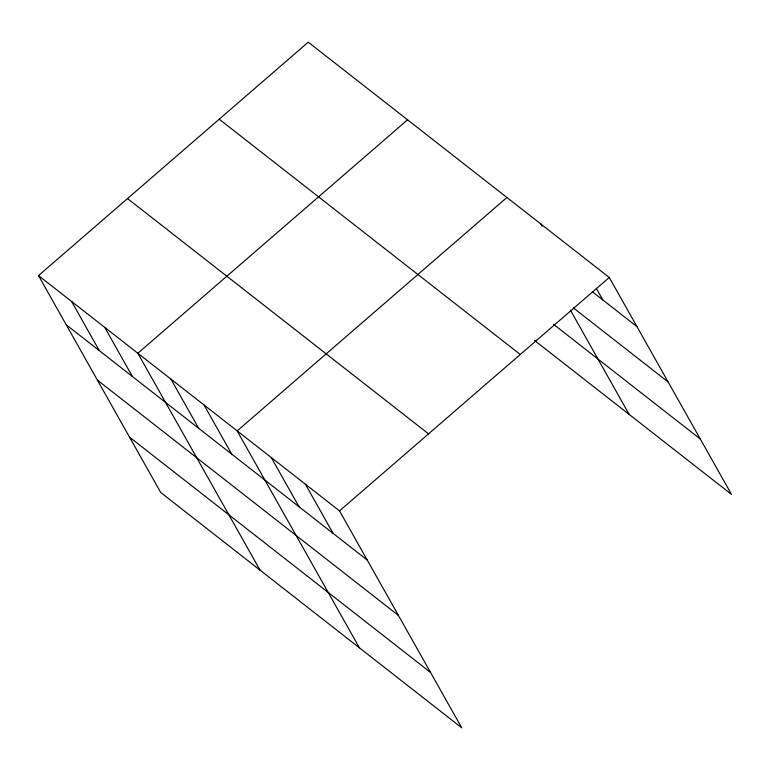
<?xml version="1.0" encoding="UTF-8"?>
<svg xmlns="http://www.w3.org/2000/svg" width="770" height="770" viewBox="0 0 770 770"><rect width="100%" height="100%" fill="white"/><g stroke="black" fill="none" stroke-linecap="round" stroke-linejoin="round"><path stroke-width="1.16" d="M38.5 275.593L339.522 510.895L461.75 727.823L160.738 492.521L38.5 275.593L308.25 42.177L609.263 277.479L731.5 494.407L534.544 340.456M407.58 119.822L137.84 353.247L260.067 570.175M506.92 197.476L237.17 430.892L359.407 647.82M339.522 510.895L609.263 277.479M592.419 291.811L636.963 326.624M573.39 307.913L668.158 381.997M553.495 324.276L700.305 439.035M219.229 119.206L520.25 354.498M127.512 198.564L428.534 433.866M66.191 324.748L367.213 560.04M97.395 380.111L398.408 615.413M129.533 437.158L430.555 672.451M596.365 288.452L602.843 299.954M541.031 224.137L542.215 226.236M570.406 310.137L629.157 414.404M305.401 484.224L333.102 533.379M271.29 457.553L298.981 506.708M204.06 405.01L231.751 454.156M170.95 379.129L198.641 428.274M104.72 327.356L132.421 376.511M71.61 301.474L99.311 350.629"/></g></svg>
